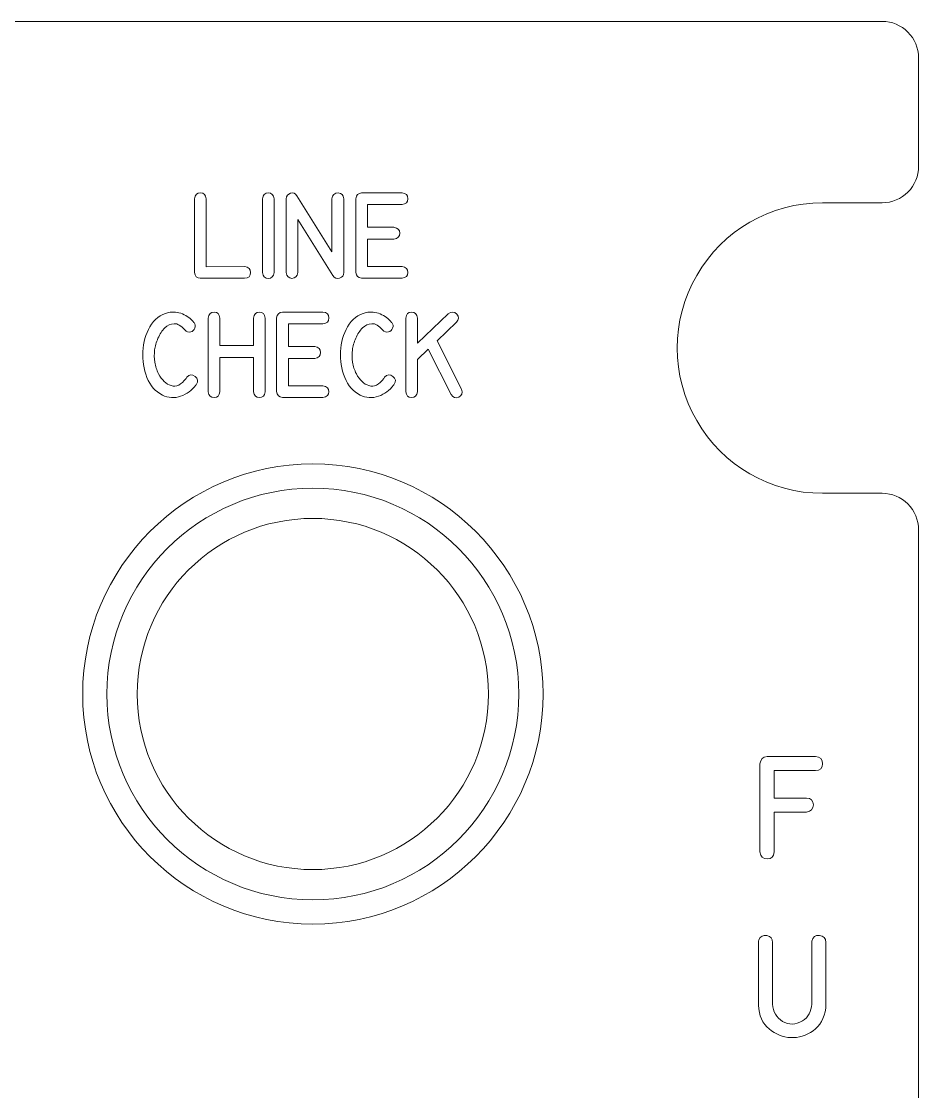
# Model space of a CAD drawing. Header units: millimetres. Extents: x -209 to 236, y -93 to 88.
# Drawn here: x -101.22 to -64.19, y 43.33 to 87.52 of the extents above; entities that cross this region are included whole.
import ezdxf

# ---------------------------------------------------------------- set-up
doc = ezdxf.new("R2010")
doc.units = ezdxf.units.MM
doc.header["$MEASUREMENT"] = 0
doc.layers.add('LED', color=7, linetype='Continuous')

msp = doc.modelspace()

# ---------------------------------------------------------------- linework, layer by layer
at = {"layer": 'LED', "color": 240, "lineweight": 9}
for major_axis, ratio in [((0, 9.5001), 0.9999895), ((0, 8.5001), 0.9999882)]:
    msp.add_ellipse((-89.1878, 59.7475), major_axis=major_axis, ratio=ratio, dxfattribs=at)
at = {"layer": 'LED', "color": 250, "lineweight": 9}
msp.add_ellipse((-89.1878, 59.7475), major_axis=(0, 7.2501), ratio=0.9999862, dxfattribs=at)
msp.add_open_spline([(-64.1878, 86.0226), (-64.188, 86.4206), (-64.3464, 86.8023), (-64.628, 87.0836), (-64.628, 87.0836), (-64.9097, 87.3649), (-65.2897, 87.5228), (-65.6878, 87.5226), (-65.6878, 87.5226), (-65.6878, 87.5226), (-207.1378, 87.5226), (-207.1378, 87.5226), (-207.1378, 87.5226), (-207.5358, 87.5223), (-207.9175, 87.3639), (-208.1988, 87.0823), (-208.1988, 87.0823), (-208.4801, 86.8006), (-208.638, 86.4206), (-208.6378, 86.0226), (-208.6378, 86.0226), (-208.6378, 86.0226), (-208.6378, 81.5351), (-208.6378, 81.5351), (-208.6378, 81.5351), (-208.6375, 81.137), (-208.4791, 80.7553), (-208.1975, 80.474), (-208.1975, 80.474), (-207.9158, 80.1927), (-207.5358, 80.0348), (-207.1378, 80.0351), (-207.1378, 80.0351), (-207.1378, 80.0351), (-204.6753, 80.0351), (-204.6753, 80.0351), (-204.6753, 80.0351), (-202.5317, 80.0351), (-200.5509, 78.8915), (-199.4791, 77.0351), (-199.4791, 77.0351), (-198.4073, 75.1787), (-198.4073, 72.8915), (-199.4791, 71.0351), (-199.4791, 71.0351), (-200.5509, 69.1787), (-202.5317, 68.0351), (-204.6753, 68.0351), (-204.6753, 68.0351), (-204.6753, 68.0351), (-207.1378, 68.0351), (-207.1378, 68.0351), (-207.1378, 68.0351), (-207.5358, 68.0348), (-207.9175, 67.8764), (-208.1988, 67.5948), (-208.1988, 67.5948), (-208.4801, 67.3131), (-208.638, 66.9331), (-208.6378, 66.5351), (-208.6378, 66.5351), (-208.6378, 66.5351), (-208.6378, 24.3851), (-208.6378, 24.3851), (-208.6378, 24.3851), (-208.6375, 23.987), (-208.4791, 23.6053), (-208.1975, 23.324), (-208.1975, 23.324), (-207.9158, 23.0427), (-207.5358, 22.8848), (-207.1378, 22.8851), (-207.1378, 22.8851), (-207.1378, 22.8851), (-204.6753, 22.8851), (-204.6753, 22.8851), (-204.6753, 22.8851), (-202.5317, 22.8851), (-200.5509, 21.7415), (-199.4791, 19.8851), (-199.4791, 19.8851), (-198.4073, 18.0287), (-198.4073, 15.7415), (-199.4791, 13.8851), (-199.4791, 13.8851), (-200.5509, 12.0287), (-202.5317, 10.8851), (-204.6753, 10.8851), (-204.6753, 10.8851), (-204.6753, 10.8851), (-207.1378, 10.8851), (-207.1378, 10.8851), (-207.1378, 10.8851), (-207.5358, 10.8848), (-207.9175, 10.7264), (-208.1988, 10.4448), (-208.1988, 10.4448), (-208.4801, 10.1631), (-208.638, 9.7831), (-208.6378, 9.3851), (-208.6378, 9.3851), (-208.6378, 9.3851), (-208.6378, -70.8649), (-208.6378, -70.8649), (-208.6378, -70.8649), (-208.6375, -71.263), (-208.4791, -71.6447), (-208.1975, -71.926), (-208.1975, -71.926), (-207.9158, -72.2073), (-207.5358, -72.3652), (-207.1378, -72.3649), (-207.1378, -72.3649), (-207.1378, -72.3649), (-204.6753, -72.3649), (-204.6753, -72.3649), (-204.6753, -72.3649), (-202.5317, -72.3649), (-200.5509, -73.5085), (-199.4791, -75.3649), (-199.4791, -75.3649), (-198.4073, -77.2213), (-198.4073, -79.5085), (-199.4791, -81.3649), (-199.4791, -81.3649), (-200.5509, -83.2213), (-202.5317, -84.3649), (-204.6753, -84.3649), (-204.6753, -84.3649), (-204.6753, -84.3649), (-207.1378, -84.3649), (-207.1378, -84.3649), (-207.1378, -84.3649), (-207.5358, -84.3652), (-207.9175, -84.5236), (-208.1988, -84.8052), (-208.1988, -84.8052), (-208.4801, -85.0869), (-208.638, -85.4669), (-208.6378, -85.8649), (-208.6378, -85.8649), (-208.6378, -85.8649), (-208.6378, -90.3524), (-208.6378, -90.3524), (-208.6378, -90.3524), (-208.6375, -90.7505), (-208.4791, -91.1322), (-208.1975, -91.4135), (-208.1975, -91.4135), (-207.9158, -91.6948), (-207.5358, -91.8527), (-207.1378, -91.8524), (-207.1378, -91.8524), (-207.1378, -91.8524), (-65.6878, -91.8524), (-65.6878, -91.8524), (-65.6878, -91.8524), (-65.2897, -91.8522), (-64.908, -91.6938), (-64.6267, -91.4121), (-64.6267, -91.4121), (-64.3454, -91.1305), (-64.1875, -90.7505), (-64.1878, -90.3524), (-64.1878, -90.3524), (-64.1878, -90.3524), (-64.1878, -85.8649), (-64.1878, -85.8649), (-64.1878, -85.8649), (-64.188, -85.4669), (-64.3464, -85.0852), (-64.628, -84.8039), (-64.628, -84.8039), (-64.9097, -84.5226), (-65.2897, -84.3647), (-65.6878, -84.3649), (-65.6878, -84.3649), (-65.6878, -84.3649), (-68.1503, -84.3649), (-68.1503, -84.3649), (-68.1503, -84.3649), (-69.7406, -84.3659), (-71.2661, -83.7352), (-72.3913, -82.6114), (-72.3913, -82.6114), (-73.5165, -81.4876), (-74.1493, -79.9552), (-74.1503, -78.3649), (-74.1503, -78.3649), (-74.1503, -78.3649), (-74.1503, 16.8851), (-74.1503, 16.8851), (-74.1503, 16.8851), (-74.1513, 18.4754), (-73.5205, 20.0009), (-72.3967, 21.1261), (-72.3967, 21.1261), (-71.2729, 22.2514), (-69.7406, 22.8841), (-68.1503, 22.8851), (-68.1503, 22.8851), (-68.1503, 22.8851), (-65.6878, 22.8851), (-65.6878, 22.8851), (-65.6878, 22.8851), (-65.2897, 22.8853), (-64.908, 23.0437), (-64.6267, 23.3254), (-64.6267, 23.3254), (-64.3454, 23.607), (-64.1875, 23.987), (-64.1878, 24.3851), (-64.1878, 24.3851), (-64.1878, 24.3851), (-64.1878, 66.5351), (-64.1878, 66.5351), (-64.1878, 66.5351), (-64.188, 66.9331), (-64.3464, 67.3148), (-64.628, 67.5961), (-64.628, 67.5961), (-64.9097, 67.8774), (-65.2897, 68.0353), (-65.6878, 68.0351), (-65.6878, 68.0351), (-65.6878, 68.0351), (-68.1503, 68.0351), (-68.1503, 68.0351), (-68.1503, 68.0351), (-70.2939, 68.0351), (-72.2746, 69.1787), (-73.3464, 71.0351), (-73.3464, 71.0351), (-74.4182, 72.8915), (-74.4182, 75.1787), (-73.3464, 77.0351), (-73.3464, 77.0351), (-72.2746, 78.8915), (-70.2939, 80.0351), (-68.1503, 80.0351), (-68.1503, 80.0351), (-68.1503, 80.0351), (-65.6878, 80.0351), (-65.6878, 80.0351), (-65.6878, 80.0351), (-65.2897, 80.0353), (-64.908, 80.1937), (-64.6267, 80.4754), (-64.6267, 80.4754), (-64.3454, 80.757), (-64.1875, 81.137), (-64.1878, 81.5351), (-64.1878, 81.5351), (-64.1878, 81.5351), (-64.1878, 86.0226), (-64.1878, 86.0226)], degree=3, knots=[0, 0, 0, 0, 0.0153846, 0.0153846, 0.0153846, 0.0153846, 0.0307692, 0.0307692, 0.0307692, 0.0307692, 0.0461538, 0.0461538, 0.0461538, 0.0461538, 0.0615385, 0.0615385, 0.0615385, 0.0615385, 0.0769231, 0.0769231, 0.0769231, 0.0769231, 0.0923077, 0.0923077, 0.0923077, 0.0923077, 0.1076923, 0.1076923, 0.1076923, 0.1076923, 0.1230769, 0.1230769, 0.1230769, 0.1230769, 0.1384615, 0.1384615, 0.1384615, 0.1384615, 0.1538462, 0.1538462, 0.1538462, 0.1538462, 0.1692308, 0.1692308, 0.1692308, 0.1692308, 0.1846154, 0.1846154, 0.1846154, 0.1846154, 0.2, 0.2, 0.2, 0.2, 0.2153846, 0.2153846, 0.2153846, 0.2153846, 0.2307692, 0.2307692, 0.2307692, 0.2307692, 0.2461538, 0.2461538, 0.2461538, 0.2461538, 0.2615385, 0.2615385, 0.2615385, 0.2615385, 0.2769231, 0.2769231, 0.2769231, 0.2769231, 0.2923077, 0.2923077, 0.2923077, 0.2923077, 0.3076923, 0.3076923, 0.3076923, 0.3076923, 0.3230769, 0.3230769, 0.3230769, 0.3230769, 0.3384615, 0.3384615, 0.3384615, 0.3384615, 0.3538462, 0.3538462, 0.3538462, 0.3538462, 0.3692308, 0.3692308, 0.3692308, 0.3692308, 0.3846154, 0.3846154, 0.3846154, 0.3846154, 0.4, 0.4, 0.4, 0.4, 0.4153846, 0.4153846, 0.4153846, 0.4153846, 0.4307692, 0.4307692, 0.4307692, 0.4307692, 0.4461538, 0.4461538, 0.4461538, 0.4461538, 0.4615385, 0.4615385, 0.4615385, 0.4615385, 0.4769231, 0.4769231, 0.4769231, 0.4769231, 0.4923077, 0.4923077, 0.4923077, 0.4923077, 0.5076923, 0.5076923, 0.5076923, 0.5076923, 0.5230769, 0.5230769, 0.5230769, 0.5230769, 0.5384615, 0.5384615, 0.5384615, 0.5384615, 0.5538462, 0.5538462, 0.5538462, 0.5538462, 0.5692308, 0.5692308, 0.5692308, 0.5692308, 0.5846154, 0.5846154, 0.5846154, 0.5846154, 0.6, 0.6, 0.6, 0.6, 0.6153846, 0.6153846, 0.6153846, 0.6153846, 0.6307692, 0.6307692, 0.6307692, 0.6307692, 0.6461538, 0.6461538, 0.6461538, 0.6461538, 0.6615385, 0.6615385, 0.6615385, 0.6615385, 0.6769231, 0.6769231, 0.6769231, 0.6769231, 0.6923077, 0.6923077, 0.6923077, 0.6923077, 0.7076923, 0.7076923, 0.7076923, 0.7076923, 0.7230769, 0.7230769, 0.7230769, 0.7230769, 0.7384615, 0.7384615, 0.7384615, 0.7384615, 0.7538462, 0.7538462, 0.7538462, 0.7538462, 0.7692308, 0.7692308, 0.7692308, 0.7692308, 0.7846154, 0.7846154, 0.7846154, 0.7846154, 0.8, 0.8, 0.8, 0.8, 0.8153846, 0.8153846, 0.8153846, 0.8153846, 0.8307692, 0.8307692, 0.8307692, 0.8307692, 0.8461538, 0.8461538, 0.8461538, 0.8461538, 0.8615385, 0.8615385, 0.8615385, 0.8615385, 0.8769231, 0.8769231, 0.8769231, 0.8769231, 0.8923077, 0.8923077, 0.8923077, 0.8923077, 0.9076923, 0.9076923, 0.9076923, 0.9076923, 0.9230769, 0.9230769, 0.9230769, 0.9230769, 0.9384615, 0.9384615, 0.9384615, 0.9384615, 0.9538462, 0.9538462, 0.9538462, 0.9538462, 0.9692308, 0.9692308, 0.9692308, 0.9692308, 1, 1, 1, 1], dxfattribs=at)
at = {"layer": 'LED', "color": 240, "lineweight": 9}
for points, knots in [([(-93.833, 76.9132), (-93.9741, 76.9226), (-94.0558, 77.002), (-94.0776, 77.1525), (-94.0776, 77.1525), (-94.0776, 77.1525), (-94.0776, 80.1981), (-94.0776, 80.1981), (-94.0776, 80.1981), (-94.0535, 80.3633), (-93.9694, 80.4445), (-93.826, 80.4421), (-93.826, 80.4421), (-93.6825, 80.4392), (-93.6043, 80.3574), (-93.592, 80.1981), (-93.592, 80.1981), (-93.592, 80.1981), (-93.592, 77.3942), (-93.592, 77.3942), (-93.592, 77.3942), (-93.592, 77.3942), (-92.0021, 77.3954), (-92.0021, 77.3954), (-92.0021, 77.3954), (-91.8387, 77.3771), (-91.7581, 77.2948), (-91.7599, 77.1484), (-91.7599, 77.1484), (-91.7617, 77.002), (-91.8428, 76.9238), (-92.0039, 76.9132), (-92.0039, 76.9132), (-92.0039, 76.9132), (-93.833, 76.9132), (-93.833, 76.9132)], [0, 0, 0, 0, 0.1, 0.1, 0.1, 0.1, 0.2, 0.2, 0.2, 0.2, 0.3, 0.3, 0.3, 0.3, 0.4, 0.4, 0.4, 0.4, 0.5, 0.5, 0.5, 0.5, 0.6, 0.6, 0.6, 0.6, 0.7, 0.7, 0.7, 0.7, 0.8, 0.8, 0.8, 0.8, 1, 1, 1, 1]), ([(-90.7809, 77.1525), (-90.8062, 76.9908), (-90.8879, 76.9103), (-91.0261, 76.9109), (-91.0261, 76.9109), (-91.1649, 76.9115), (-91.246, 76.992), (-91.2701, 77.1525), (-91.2701, 77.1525), (-91.2701, 77.1525), (-91.2701, 80.1981), (-91.2701, 80.1981), (-91.2701, 80.1981), (-91.246, 80.3598), (-91.1649, 80.4415), (-91.0261, 80.4421), (-91.0261, 80.4421), (-90.8879, 80.4427), (-90.8062, 80.361), (-90.7809, 80.1981), (-90.7809, 80.1981), (-90.7809, 80.1981), (-90.7809, 77.1525), (-90.7809, 77.1525)], [0, 0, 0, 0, 0.1428571, 0.1428571, 0.1428571, 0.1428571, 0.2857143, 0.2857143, 0.2857143, 0.2857143, 0.4285714, 0.4285714, 0.4285714, 0.4285714, 0.5714286, 0.5714286, 0.5714286, 0.5714286, 0.7142857, 0.7142857, 0.7142857, 0.7142857, 1, 1, 1, 1]), ([(-87.913, 77.1525), (-87.913, 77.032), (-87.9712, 76.9556), (-88.0876, 76.9226), (-88.0876, 76.9226), (-88.2046, 76.8903), (-88.2945, 76.9244), (-88.3592, 77.0255), (-88.3592, 77.0255), (-88.3592, 77.0255), (-89.8062, 79.3456), (-89.8062, 79.3456), (-89.8062, 79.3456), (-89.8062, 79.3456), (-89.8062, 77.1525), (-89.8062, 77.1525), (-89.8062, 77.1525), (-89.8314, 76.992), (-89.9126, 76.9115), (-90.0496, 76.9115), (-90.0496, 76.9115), (-90.1871, 76.9115), (-90.2677, 76.992), (-90.2918, 77.1525), (-90.2918, 77.1525), (-90.2918, 77.1525), (-90.2918, 80.1946), (-90.2918, 80.1946), (-90.2918, 80.1946), (-90.2747, 80.3139), (-90.2136, 80.3927), (-90.1084, 80.4309), (-90.1084, 80.4309), (-90.0031, 80.4686), (-89.9155, 80.4327), (-89.8455, 80.3239), (-89.8455, 80.3239), (-89.8455, 80.3239), (-88.3986, 78.0004), (-88.3986, 78.0004), (-88.3986, 78.0004), (-88.3986, 78.0004), (-88.3986, 80.1946), (-88.3986, 80.1946), (-88.3986, 80.1946), (-88.3768, 80.3586), (-88.2934, 80.4403), (-88.1481, 80.4386), (-88.1481, 80.4386), (-88.0029, 80.4368), (-87.9247, 80.3557), (-87.913, 80.1946), (-87.913, 80.1946), (-87.913, 80.1946), (-87.913, 77.1525), (-87.913, 77.1525)], [0, 0, 0, 0, 0.0666667, 0.0666667, 0.0666667, 0.0666667, 0.1333333, 0.1333333, 0.1333333, 0.1333333, 0.2, 0.2, 0.2, 0.2, 0.2666667, 0.2666667, 0.2666667, 0.2666667, 0.3333333, 0.3333333, 0.3333333, 0.3333333, 0.4, 0.4, 0.4, 0.4, 0.4666667, 0.4666667, 0.4666667, 0.4666667, 0.5333333, 0.5333333, 0.5333333, 0.5333333, 0.6, 0.6, 0.6, 0.6, 0.6666667, 0.6666667, 0.6666667, 0.6666667, 0.7333333, 0.7333333, 0.7333333, 0.7333333, 0.8, 0.8, 0.8, 0.8, 0.8666667, 0.8666667, 0.8666667, 0.8666667, 1, 1, 1, 1]), ([(-85.5065, 79.9623), (-85.5065, 79.9623), (-86.9346, 79.9623), (-86.9346, 79.9623), (-86.9346, 79.9623), (-86.9346, 79.9623), (-86.9346, 79.0199), (-86.9346, 79.0199), (-86.9346, 79.0199), (-86.9346, 79.0199), (-85.8457, 79.0199), (-85.8457, 79.0199), (-85.8457, 79.0199), (-85.6829, 78.9958), (-85.6017, 78.914), (-85.6023, 78.7747), (-85.6023, 78.7747), (-85.6029, 78.6348), (-85.684, 78.5536), (-85.8457, 78.5307), (-85.8457, 78.5307), (-85.8457, 78.5307), (-86.9346, 78.5307), (-86.9346, 78.5307), (-86.9346, 78.5307), (-86.9346, 78.5307), (-86.9346, 77.3989), (-86.9346, 77.3989), (-86.9346, 77.3989), (-86.9346, 77.3989), (-85.5065, 77.3989), (-85.5065, 77.3989), (-85.5065, 77.3989), (-85.3448, 77.3748), (-85.2637, 77.2942), (-85.2637, 77.1561), (-85.2637, 77.1561), (-85.2637, 77.0185), (-85.3448, 76.9379), (-85.5065, 76.915), (-85.5065, 76.915), (-85.5065, 76.915), (-87.1739, 76.915), (-87.1739, 76.915), (-87.1739, 76.915), (-87.3174, 76.9332), (-87.3991, 77.015), (-87.4185, 77.1596), (-87.4185, 77.1596), (-87.4185, 77.1596), (-87.4185, 80.2016), (-87.4185, 80.2016), (-87.4185, 80.2016), (-87.3967, 80.3533), (-87.315, 80.4333), (-87.1739, 80.4427), (-87.1739, 80.4427), (-87.1739, 80.4427), (-85.5065, 80.4427), (-85.5065, 80.4427), (-85.5065, 80.4427), (-85.3448, 80.4304), (-85.2637, 80.3492), (-85.2643, 80.2005), (-85.2643, 80.2005), (-85.2648, 80.0517), (-85.346, 79.9723), (-85.5065, 79.9623)], [0, 0, 0, 0, 0.0555556, 0.0555556, 0.0555556, 0.0555556, 0.1111111, 0.1111111, 0.1111111, 0.1111111, 0.1666667, 0.1666667, 0.1666667, 0.1666667, 0.2222222, 0.2222222, 0.2222222, 0.2222222, 0.2777778, 0.2777778, 0.2777778, 0.2777778, 0.3333333, 0.3333333, 0.3333333, 0.3333333, 0.3888889, 0.3888889, 0.3888889, 0.3888889, 0.4444444, 0.4444444, 0.4444444, 0.4444444, 0.5, 0.5, 0.5, 0.5, 0.5555556, 0.5555556, 0.5555556, 0.5555556, 0.6111111, 0.6111111, 0.6111111, 0.6111111, 0.6666667, 0.6666667, 0.6666667, 0.6666667, 0.7222222, 0.7222222, 0.7222222, 0.7222222, 0.7777778, 0.7777778, 0.7777778, 0.7777778, 0.8333333, 0.8333333, 0.8333333, 0.8333333, 0.8888889, 0.8888889, 0.8888889, 0.8888889, 1, 1, 1, 1]), ([(-93.9936, 72.5425), (-93.9936, 72.5425), (-94.0089, 72.5196), (-94.0089, 72.5196), (-94.0089, 72.5196), (-94.0124, 72.5155), (-94.0153, 72.5113), (-94.0177, 72.5078), (-94.0177, 72.5078), (-94.0194, 72.5043), (-94.0218, 72.5008), (-94.0241, 72.4972), (-94.0241, 72.4972), (-94.1817, 72.285), (-94.3881, 72.1339), (-94.6438, 72.0433), (-94.6438, 72.0433), (-94.899, 71.9534), (-95.1507, 71.9698), (-95.3988, 72.0927), (-95.3988, 72.0927), (-95.6869, 72.2362), (-95.8985, 72.4796), (-96.0338, 72.8229), (-96.0338, 72.8229), (-96.1684, 73.1663), (-96.2266, 73.5232), (-96.2078, 73.8936), (-96.2078, 73.8936), (-96.1884, 74.264), (-96.0908, 74.6038), (-95.915, 74.9143), (-95.915, 74.9143), (-95.7386, 75.2241), (-95.4828, 75.4182), (-95.1471, 75.4964), (-95.1471, 75.4964), (-94.9543, 75.541), (-94.762, 75.5222), (-94.5703, 75.4405), (-94.5703, 75.4405), (-94.3787, 75.3582), (-94.2211, 75.243), (-94.0982, 75.0948), (-94.0982, 75.0948), (-94.097, 75.0948), (-94.0941, 75.0913), (-94.09, 75.083), (-94.09, 75.083), (-94.0371, 75.0142), (-94.0259, 74.9384), (-94.0571, 74.8567), (-94.0571, 74.8567), (-94.0882, 74.7744), (-94.1447, 74.7232), (-94.2276, 74.702), (-94.2276, 74.702), (-94.3158, 74.6791), (-94.3975, 74.7056), (-94.4722, 74.7814), (-94.4722, 74.7814), (-94.6262, 74.9607), (-94.7744, 75.0466), (-94.9166, 75.0401), (-94.9166, 75.0401), (-95.0589, 75.0331), (-95.1865, 74.9743), (-95.2988, 74.8643), (-95.2988, 74.8643), (-95.4117, 74.7538), (-95.5052, 74.6127), (-95.5799, 74.4404), (-95.5799, 74.4404), (-95.6545, 74.2681), (-95.7004, 74.107), (-95.7174, 73.9565), (-95.7174, 73.9565), (-95.738, 73.789), (-95.7362, 73.6202), (-95.7116, 73.4509), (-95.7116, 73.4509), (-95.6869, 73.2816), (-95.6351, 73.1222), (-95.5557, 72.9729), (-95.5557, 72.9729), (-95.4176, 72.7112), (-95.2441, 72.5472), (-95.0348, 72.4814), (-95.0348, 72.4814), (-94.8249, 72.4149), (-94.6203, 72.5155), (-94.4204, 72.7818), (-94.4204, 72.7818), (-94.411, 72.793), (-94.4004, 72.8083), (-94.3875, 72.8265), (-94.3875, 72.8265), (-94.2799, 72.9458), (-94.1658, 72.9582), (-94.0459, 72.8635), (-94.0459, 72.8635), (-93.926, 72.7689), (-93.9083, 72.6619), (-93.9936, 72.5425)], [0, 0, 0, 0, 0.037037, 0.037037, 0.037037, 0.037037, 0.0740741, 0.0740741, 0.0740741, 0.0740741, 0.1111111, 0.1111111, 0.1111111, 0.1111111, 0.1481481, 0.1481481, 0.1481481, 0.1481481, 0.1851852, 0.1851852, 0.1851852, 0.1851852, 0.2222222, 0.2222222, 0.2222222, 0.2222222, 0.2592593, 0.2592593, 0.2592593, 0.2592593, 0.2962963, 0.2962963, 0.2962963, 0.2962963, 0.3333333, 0.3333333, 0.3333333, 0.3333333, 0.3703704, 0.3703704, 0.3703704, 0.3703704, 0.4074074, 0.4074074, 0.4074074, 0.4074074, 0.4444444, 0.4444444, 0.4444444, 0.4444444, 0.4814815, 0.4814815, 0.4814815, 0.4814815, 0.5185185, 0.5185185, 0.5185185, 0.5185185, 0.5555556, 0.5555556, 0.5555556, 0.5555556, 0.5925926, 0.5925926, 0.5925926, 0.5925926, 0.6296296, 0.6296296, 0.6296296, 0.6296296, 0.6666667, 0.6666667, 0.6666667, 0.6666667, 0.7037037, 0.7037037, 0.7037037, 0.7037037, 0.7407407, 0.7407407, 0.7407407, 0.7407407, 0.7777778, 0.7777778, 0.7777778, 0.7777778, 0.8148148, 0.8148148, 0.8148148, 0.8148148, 0.8518519, 0.8518519, 0.8518519, 0.8518519, 0.8888889, 0.8888889, 0.8888889, 0.8888889, 0.9259259, 0.9259259, 0.9259259, 0.9259259, 1, 1, 1, 1]), ([(-93.5126, 72.2285), (-93.5126, 72.2285), (-93.5126, 75.2741), (-93.5126, 75.2741), (-93.5126, 75.2741), (-93.4885, 75.4393), (-93.4044, 75.5205), (-93.261, 75.5181), (-93.261, 75.5181), (-93.1175, 75.5152), (-93.0393, 75.4334), (-93.027, 75.2741), (-93.027, 75.2741), (-93.027, 75.2741), (-93.027, 74.1353), (-93.027, 74.1353), (-93.027, 74.1353), (-93.027, 74.1353), (-91.64, 74.1353), (-91.64, 74.1353), (-91.64, 74.1353), (-91.64, 74.1353), (-91.64, 75.2741), (-91.64, 75.2741), (-91.64, 75.2741), (-91.6159, 75.4358), (-91.5347, 75.5175), (-91.3966, 75.5181), (-91.3966, 75.5181), (-91.2584, 75.5187), (-91.1761, 75.437), (-91.1508, 75.2741), (-91.1508, 75.2741), (-91.1508, 75.2741), (-91.1508, 72.2285), (-91.1508, 72.2285), (-91.1508, 72.2285), (-91.1761, 72.0668), (-91.2584, 71.9863), (-91.3966, 71.9869), (-91.3966, 71.9869), (-91.5347, 71.9875), (-91.6159, 72.068), (-91.64, 72.2285), (-91.64, 72.2285), (-91.64, 72.2285), (-91.64, 73.6461), (-91.64, 73.6461), (-91.64, 73.6461), (-91.64, 73.6461), (-93.027, 73.6461), (-93.027, 73.6461), (-93.027, 73.6461), (-93.027, 73.6461), (-93.027, 72.2285), (-93.027, 72.2285), (-93.027, 72.2285), (-93.0393, 72.0704), (-93.1175, 71.9898), (-93.261, 71.9875), (-93.261, 71.9875), (-93.4044, 71.9851), (-93.4885, 72.0657), (-93.5126, 72.2285)], [0, 0, 0, 0, 0.0588235, 0.0588235, 0.0588235, 0.0588235, 0.1176471, 0.1176471, 0.1176471, 0.1176471, 0.1764706, 0.1764706, 0.1764706, 0.1764706, 0.2352941, 0.2352941, 0.2352941, 0.2352941, 0.2941176, 0.2941176, 0.2941176, 0.2941176, 0.3529412, 0.3529412, 0.3529412, 0.3529412, 0.4117647, 0.4117647, 0.4117647, 0.4117647, 0.4705882, 0.4705882, 0.4705882, 0.4705882, 0.5294118, 0.5294118, 0.5294118, 0.5294118, 0.5882353, 0.5882353, 0.5882353, 0.5882353, 0.6470588, 0.6470588, 0.6470588, 0.6470588, 0.7058824, 0.7058824, 0.7058824, 0.7058824, 0.7647059, 0.7647059, 0.7647059, 0.7647059, 0.8235294, 0.8235294, 0.8235294, 0.8235294, 0.8823529, 0.8823529, 0.8823529, 0.8823529, 1, 1, 1, 1]), ([(-88.7708, 75.0383), (-88.7708, 75.0383), (-90.1989, 75.0383), (-90.1989, 75.0383), (-90.1989, 75.0383), (-90.1989, 75.0383), (-90.1989, 74.0959), (-90.1989, 74.0959), (-90.1989, 74.0959), (-90.1989, 74.0959), (-89.11, 74.0959), (-89.11, 74.0959), (-89.11, 74.0959), (-88.9472, 74.0718), (-88.866, 73.99), (-88.8666, 73.8507), (-88.8666, 73.8507), (-88.8672, 73.7108), (-88.9483, 73.6296), (-89.11, 73.6067), (-89.11, 73.6067), (-89.11, 73.6067), (-90.1989, 73.6067), (-90.1989, 73.6067), (-90.1989, 73.6067), (-90.1989, 73.6067), (-90.1989, 72.4749), (-90.1989, 72.4749), (-90.1989, 72.4749), (-90.1989, 72.4749), (-88.7708, 72.4749), (-88.7708, 72.4749), (-88.7708, 72.4749), (-88.6091, 72.4508), (-88.528, 72.3702), (-88.528, 72.2321), (-88.528, 72.2321), (-88.528, 72.0945), (-88.6091, 72.0139), (-88.7708, 71.991), (-88.7708, 71.991), (-88.7708, 71.991), (-90.4382, 71.991), (-90.4382, 71.991), (-90.4382, 71.991), (-90.5817, 72.0092), (-90.6634, 72.091), (-90.6828, 72.2356), (-90.6828, 72.2356), (-90.6828, 72.2356), (-90.6828, 75.2776), (-90.6828, 75.2776), (-90.6828, 75.2776), (-90.661, 75.4293), (-90.5793, 75.5093), (-90.4382, 75.5187), (-90.4382, 75.5187), (-90.4382, 75.5187), (-88.7708, 75.5187), (-88.7708, 75.5187), (-88.7708, 75.5187), (-88.6091, 75.5064), (-88.528, 75.4252), (-88.5286, 75.2765), (-88.5286, 75.2765), (-88.5291, 75.1277), (-88.6103, 75.0483), (-88.7708, 75.0383)], [0, 0, 0, 0, 0.0555556, 0.0555556, 0.0555556, 0.0555556, 0.1111111, 0.1111111, 0.1111111, 0.1111111, 0.1666667, 0.1666667, 0.1666667, 0.1666667, 0.2222222, 0.2222222, 0.2222222, 0.2222222, 0.2777778, 0.2777778, 0.2777778, 0.2777778, 0.3333333, 0.3333333, 0.3333333, 0.3333333, 0.3888889, 0.3888889, 0.3888889, 0.3888889, 0.4444444, 0.4444444, 0.4444444, 0.4444444, 0.5, 0.5, 0.5, 0.5, 0.5555556, 0.5555556, 0.5555556, 0.5555556, 0.6111111, 0.6111111, 0.6111111, 0.6111111, 0.6666667, 0.6666667, 0.6666667, 0.6666667, 0.7222222, 0.7222222, 0.7222222, 0.7222222, 0.7777778, 0.7777778, 0.7777778, 0.7777778, 0.8333333, 0.8333333, 0.8333333, 0.8333333, 0.8888889, 0.8888889, 0.8888889, 0.8888889, 1, 1, 1, 1]), ([(-85.8311, 72.5425), (-85.8311, 72.5425), (-85.8464, 72.5196), (-85.8464, 72.5196), (-85.8464, 72.5196), (-85.8499, 72.5155), (-85.8528, 72.5113), (-85.8552, 72.5078), (-85.8552, 72.5078), (-85.8569, 72.5043), (-85.8593, 72.5008), (-85.8616, 72.4972), (-85.8616, 72.4972), (-86.0192, 72.285), (-86.2256, 72.1339), (-86.4813, 72.0433), (-86.4813, 72.0433), (-86.7365, 71.9534), (-86.9882, 71.9698), (-87.2363, 72.0927), (-87.2363, 72.0927), (-87.5244, 72.2362), (-87.736, 72.4796), (-87.8713, 72.8229), (-87.8713, 72.8229), (-88.0059, 73.1663), (-88.0641, 73.5232), (-88.0453, 73.8936), (-88.0453, 73.8936), (-88.0259, 74.264), (-87.9283, 74.6038), (-87.7525, 74.9143), (-87.7525, 74.9143), (-87.5761, 75.2241), (-87.3203, 75.4182), (-86.9846, 75.4964), (-86.9846, 75.4964), (-86.7918, 75.541), (-86.5995, 75.5222), (-86.4078, 75.4405), (-86.4078, 75.4405), (-86.2162, 75.3582), (-86.0586, 75.243), (-85.9357, 75.0948), (-85.9357, 75.0948), (-85.9345, 75.0948), (-85.9316, 75.0913), (-85.9275, 75.083), (-85.9275, 75.083), (-85.8746, 75.0142), (-85.8634, 74.9384), (-85.8946, 74.8567), (-85.8946, 74.8567), (-85.9257, 74.7744), (-85.9822, 74.7232), (-86.0651, 74.702), (-86.0651, 74.702), (-86.1533, 74.6791), (-86.235, 74.7056), (-86.3097, 74.7814), (-86.3097, 74.7814), (-86.4637, 74.9607), (-86.6119, 75.0466), (-86.7541, 75.0401), (-86.7541, 75.0401), (-86.8964, 75.0331), (-87.024, 74.9743), (-87.1363, 74.8643), (-87.1363, 74.8643), (-87.2492, 74.7538), (-87.3427, 74.6127), (-87.4174, 74.4404), (-87.4174, 74.4404), (-87.492, 74.2681), (-87.5379, 74.107), (-87.5549, 73.9565), (-87.5549, 73.9565), (-87.5755, 73.789), (-87.5737, 73.6202), (-87.5491, 73.4509), (-87.5491, 73.4509), (-87.5244, 73.2816), (-87.4726, 73.1222), (-87.3932, 72.9729), (-87.3932, 72.9729), (-87.2551, 72.7112), (-87.0816, 72.5472), (-86.8723, 72.4814), (-86.8723, 72.4814), (-86.6624, 72.4149), (-86.4578, 72.5155), (-86.2579, 72.7818), (-86.2579, 72.7818), (-86.2485, 72.793), (-86.2379, 72.8083), (-86.225, 72.8265), (-86.225, 72.8265), (-86.1174, 72.9458), (-86.0033, 72.9582), (-85.8834, 72.8635), (-85.8834, 72.8635), (-85.7635, 72.7689), (-85.7458, 72.6619), (-85.8311, 72.5425)], [0, 0, 0, 0, 0.037037, 0.037037, 0.037037, 0.037037, 0.0740741, 0.0740741, 0.0740741, 0.0740741, 0.1111111, 0.1111111, 0.1111111, 0.1111111, 0.1481481, 0.1481481, 0.1481481, 0.1481481, 0.1851852, 0.1851852, 0.1851852, 0.1851852, 0.2222222, 0.2222222, 0.2222222, 0.2222222, 0.2592593, 0.2592593, 0.2592593, 0.2592593, 0.2962963, 0.2962963, 0.2962963, 0.2962963, 0.3333333, 0.3333333, 0.3333333, 0.3333333, 0.3703704, 0.3703704, 0.3703704, 0.3703704, 0.4074074, 0.4074074, 0.4074074, 0.4074074, 0.4444444, 0.4444444, 0.4444444, 0.4444444, 0.4814815, 0.4814815, 0.4814815, 0.4814815, 0.5185185, 0.5185185, 0.5185185, 0.5185185, 0.5555556, 0.5555556, 0.5555556, 0.5555556, 0.5925926, 0.5925926, 0.5925926, 0.5925926, 0.6296296, 0.6296296, 0.6296296, 0.6296296, 0.6666667, 0.6666667, 0.6666667, 0.6666667, 0.7037037, 0.7037037, 0.7037037, 0.7037037, 0.7407407, 0.7407407, 0.7407407, 0.7407407, 0.7777778, 0.7777778, 0.7777778, 0.7777778, 0.8148148, 0.8148148, 0.8148148, 0.8148148, 0.8518519, 0.8518519, 0.8518519, 0.8518519, 0.8888889, 0.8888889, 0.8888889, 0.8888889, 0.9259259, 0.9259259, 0.9259259, 0.9259259, 1, 1, 1, 1]), ([(-83.5998, 75.4534), (-83.4692, 75.5487), (-83.3528, 75.5428), (-83.2523, 75.437), (-83.2523, 75.437), (-83.1512, 75.3306), (-83.1541, 75.2188), (-83.2605, 75.1018), (-83.2605, 75.1018), (-83.2605, 75.1018), (-84.0584, 74.3352), (-84.0584, 74.3352), (-84.0584, 74.3352), (-84.0584, 74.3352), (-83.0471, 72.3408), (-83.0471, 72.3408), (-83.0471, 72.3408), (-82.9989, 72.1786), (-83.0389, 72.0674), (-83.1676, 72.0063), (-83.1676, 72.0063), (-83.2964, 71.9457), (-83.401, 71.9839), (-83.481, 72.1221), (-83.481, 72.1221), (-83.481, 72.1221), (-84.4253, 73.9842), (-84.4253, 73.9842), (-84.4253, 73.9842), (-84.4253, 73.9842), (-84.8645, 73.5602), (-84.8645, 73.5602), (-84.8645, 73.5602), (-84.8645, 73.5602), (-84.8645, 72.2285), (-84.8645, 72.2285), (-84.8645, 72.2285), (-84.8897, 72.0668), (-84.9738, 71.9869), (-85.1173, 71.9886), (-85.1173, 71.9886), (-85.2613, 71.9904), (-85.3383, 72.0704), (-85.3501, 72.2285), (-85.3501, 72.2285), (-85.3501, 72.2285), (-85.3501, 75.2741), (-85.3501, 75.2741), (-85.3501, 75.2741), (-85.3383, 75.4334), (-85.2613, 75.5152), (-85.1173, 75.5181), (-85.1173, 75.5181), (-84.9738, 75.5205), (-84.8897, 75.4393), (-84.8645, 75.2741), (-84.8645, 75.2741), (-84.8645, 75.2741), (-84.8645, 74.2352), (-84.8645, 74.2352), (-84.8645, 74.2352), (-84.8645, 74.2352), (-83.5998, 75.4534), (-83.5998, 75.4534)], [0, 0, 0, 0, 0.0588235, 0.0588235, 0.0588235, 0.0588235, 0.1176471, 0.1176471, 0.1176471, 0.1176471, 0.1764706, 0.1764706, 0.1764706, 0.1764706, 0.2352941, 0.2352941, 0.2352941, 0.2352941, 0.2941176, 0.2941176, 0.2941176, 0.2941176, 0.3529412, 0.3529412, 0.3529412, 0.3529412, 0.4117647, 0.4117647, 0.4117647, 0.4117647, 0.4705882, 0.4705882, 0.4705882, 0.4705882, 0.5294118, 0.5294118, 0.5294118, 0.5294118, 0.5882353, 0.5882353, 0.5882353, 0.5882353, 0.6470588, 0.6470588, 0.6470588, 0.6470588, 0.7058824, 0.7058824, 0.7058824, 0.7058824, 0.7647059, 0.7647059, 0.7647059, 0.7647059, 0.8235294, 0.8235294, 0.8235294, 0.8235294, 0.8823529, 0.8823529, 0.8823529, 0.8823529, 1, 1, 1, 1]), ([(-70.7346, 53.2232), (-70.7346, 53.2232), (-70.7346, 56.8695), (-70.7346, 56.8695), (-70.7346, 56.8695), (-70.7099, 57.0515), (-70.6118, 57.1496), (-70.4411, 57.163), (-70.4411, 57.163), (-70.4411, 57.163), (-68.4402, 57.163), (-68.4402, 57.163), (-68.4402, 57.163), (-68.2489, 57.1482), (-68.153, 57.0501), (-68.153, 56.8702), (-68.153, 56.8702), (-68.153, 56.691), (-68.2504, 56.5943), (-68.4444, 56.5823), (-68.4444, 56.5823), (-68.4444, 56.5823), (-70.1539, 56.5823), (-70.1539, 56.5823), (-70.1539, 56.5823), (-70.1539, 56.5823), (-70.1539, 55.4513), (-70.1539, 55.4513), (-70.1539, 55.4513), (-70.1539, 55.4513), (-68.8204, 55.4513), (-68.8204, 55.4513), (-68.8204, 55.4513), (-68.6306, 55.4379), (-68.534, 55.3448), (-68.5312, 55.1726), (-68.5312, 55.1726), (-68.5283, 55.0005), (-68.625, 54.8996), (-68.8204, 54.8707), (-68.8204, 54.8707), (-68.8204, 54.8707), (-70.1539, 54.8707), (-70.1539, 54.8707), (-70.1539, 54.8707), (-70.1539, 54.8707), (-70.1539, 53.2232), (-70.1539, 53.2232), (-70.1539, 53.2232), (-70.1673, 53.0334), (-70.2612, 52.9368), (-70.434, 52.9339), (-70.434, 52.9339), (-70.6069, 52.9311), (-70.7071, 53.0278), (-70.7346, 53.2232)], [0, 0, 0, 0, 0.0666667, 0.0666667, 0.0666667, 0.0666667, 0.1333333, 0.1333333, 0.1333333, 0.1333333, 0.2, 0.2, 0.2, 0.2, 0.2666667, 0.2666667, 0.2666667, 0.2666667, 0.3333333, 0.3333333, 0.3333333, 0.3333333, 0.4, 0.4, 0.4, 0.4, 0.4666667, 0.4666667, 0.4666667, 0.4666667, 0.5333333, 0.5333333, 0.5333333, 0.5333333, 0.6, 0.6, 0.6, 0.6, 0.6666667, 0.6666667, 0.6666667, 0.6666667, 0.7333333, 0.7333333, 0.7333333, 0.7333333, 0.8, 0.8, 0.8, 0.8, 0.8666667, 0.8666667, 0.8666667, 0.8666667, 1, 1, 1, 1]), ([(-68.0137, 46.9393), (-68.0137, 46.9393), (-68.0137, 46.8977), (-68.0137, 46.8977), (-68.0137, 46.8977), (-68.0179, 46.8285), (-68.0207, 46.7876), (-68.0214, 46.7735), (-68.0214, 46.7735), (-68.0793, 46.3523), (-68.2529, 46.0411), (-68.5407, 45.84), (-68.5407, 45.84), (-68.8286, 45.6397), (-69.1362, 45.5458), (-69.4622, 45.5592), (-69.4622, 45.5592), (-69.7888, 45.5726), (-70.088, 45.6912), (-70.3582, 45.9155), (-70.3582, 45.9155), (-70.6292, 46.1406), (-70.7766, 46.468), (-70.7999, 46.8977), (-70.7999, 46.8977), (-70.7999, 46.8977), (-70.7999, 46.9393), (-70.7999, 46.9393), (-70.7999, 46.9393), (-70.7999, 46.9393), (-70.7999, 49.4877), (-70.7999, 49.4877), (-70.7999, 49.4877), (-70.7999, 49.5286), (-70.7921, 49.566), (-70.7773, 49.5992), (-70.7773, 49.5992), (-70.711, 49.7438), (-70.6009, 49.801), (-70.4471, 49.7707), (-70.4471, 49.7707), (-70.294, 49.7403), (-70.2171, 49.6458), (-70.2171, 49.4877), (-70.2171, 49.4877), (-70.2171, 49.4877), (-70.2171, 46.9393), (-70.2171, 46.9393), (-70.2171, 46.9393), (-70.1967, 46.6218), (-70.057, 46.3847), (-69.7987, 46.2281), (-69.7987, 46.2281), (-69.5398, 46.0707), (-69.2682, 46.0778), (-68.9831, 46.2485), (-68.9831, 46.2485), (-68.8547, 46.324), (-68.7609, 46.4221), (-68.7009, 46.5421), (-68.7009, 46.5421), (-68.6409, 46.662), (-68.6056, 46.7946), (-68.5944, 46.9393), (-68.5944, 46.9393), (-68.5944, 46.9393), (-68.5944, 49.4877), (-68.5944, 49.4877), (-68.5944, 49.4877), (-68.5944, 49.5124), (-68.5929, 49.5308), (-68.5901, 49.5435), (-68.5901, 49.5435), (-68.5584, 49.7128), (-68.4547, 49.7897), (-68.2783, 49.7728), (-68.2783, 49.7728), (-68.1019, 49.7565), (-68.0137, 49.6613), (-68.0137, 49.4877), (-68.0137, 49.4877), (-68.0137, 49.4877), (-68.0137, 46.9393), (-68.0137, 46.9393)], [0, 0, 0, 0, 0.0454545, 0.0454545, 0.0454545, 0.0454545, 0.0909091, 0.0909091, 0.0909091, 0.0909091, 0.1363636, 0.1363636, 0.1363636, 0.1363636, 0.1818182, 0.1818182, 0.1818182, 0.1818182, 0.2272727, 0.2272727, 0.2272727, 0.2272727, 0.2727273, 0.2727273, 0.2727273, 0.2727273, 0.3181818, 0.3181818, 0.3181818, 0.3181818, 0.3636364, 0.3636364, 0.3636364, 0.3636364, 0.4090909, 0.4090909, 0.4090909, 0.4090909, 0.4545455, 0.4545455, 0.4545455, 0.4545455, 0.5, 0.5, 0.5, 0.5, 0.5454545, 0.5454545, 0.5454545, 0.5454545, 0.5909091, 0.5909091, 0.5909091, 0.5909091, 0.6363636, 0.6363636, 0.6363636, 0.6363636, 0.6818182, 0.6818182, 0.6818182, 0.6818182, 0.7272727, 0.7272727, 0.7272727, 0.7272727, 0.7727273, 0.7727273, 0.7727273, 0.7727273, 0.8181818, 0.8181818, 0.8181818, 0.8181818, 0.8636364, 0.8636364, 0.8636364, 0.8636364, 0.9090909, 0.9090909, 0.9090909, 0.9090909, 1, 1, 1, 1])]:
    msp.add_open_spline(points, degree=3, knots=knots, dxfattribs=at)

doc.saveas('drawing.dxf')
